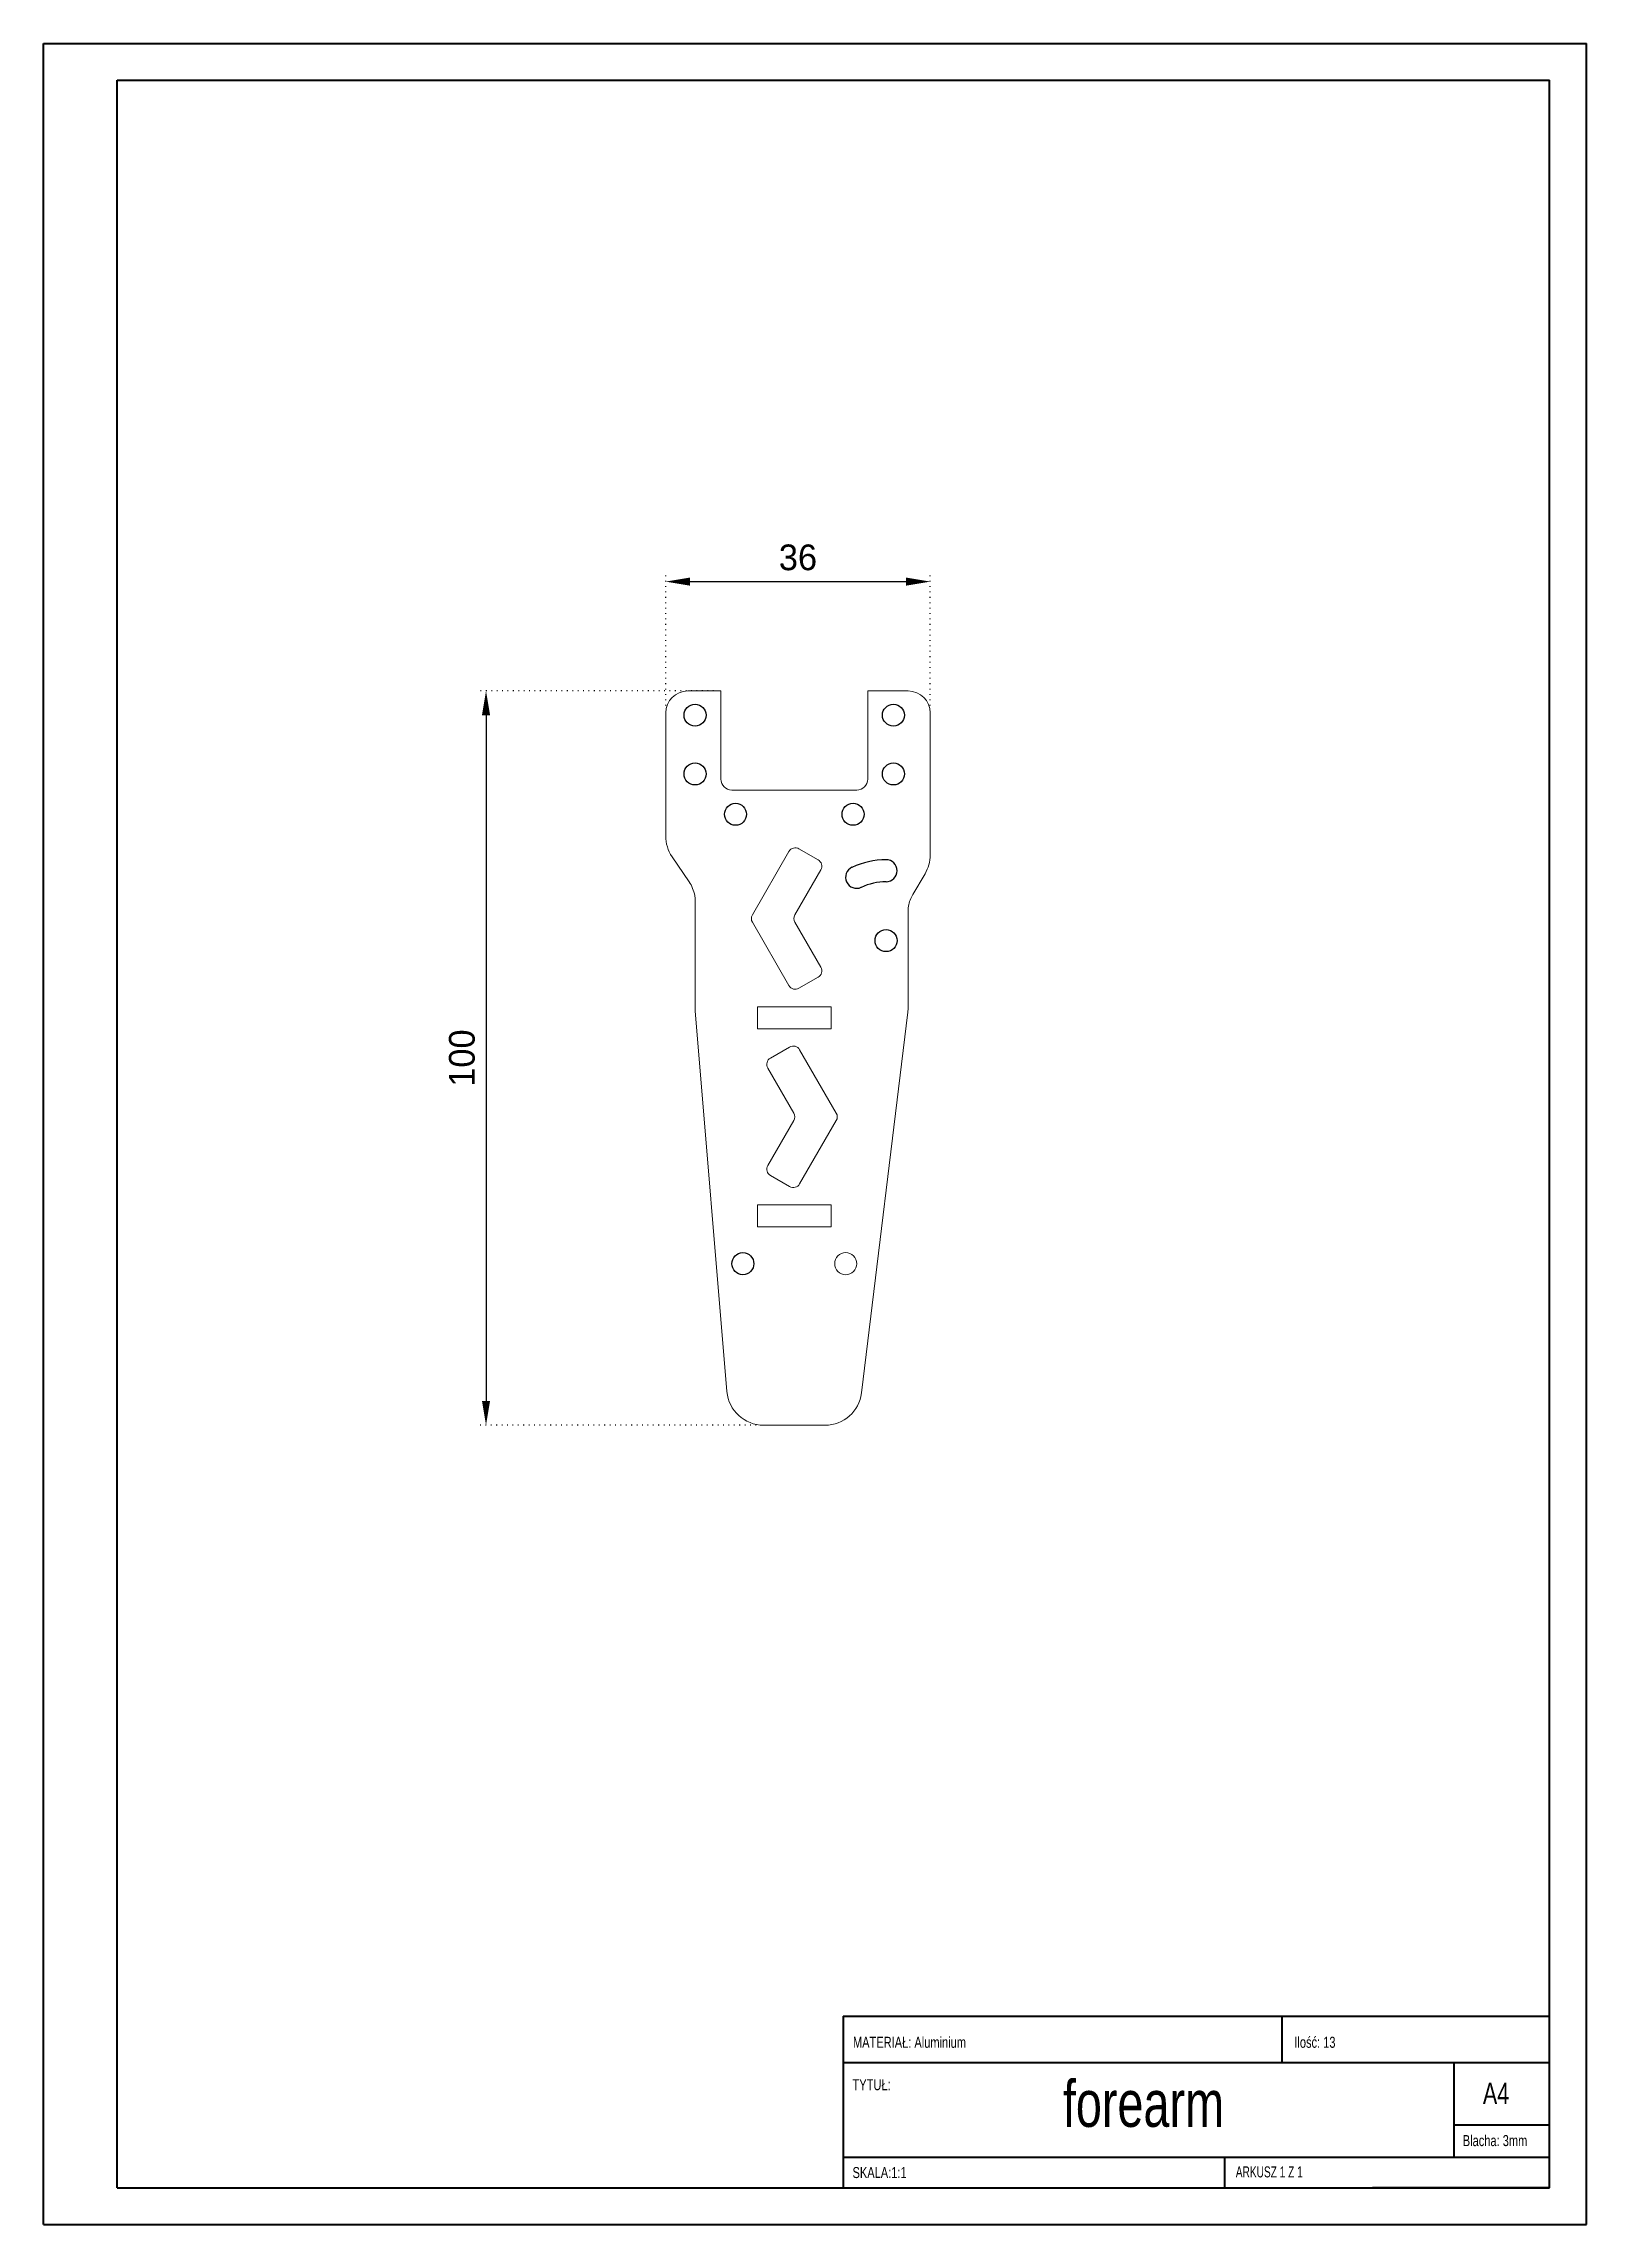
# Model space of a CAD drawing. Header units: millimetres. Extents: x 0 to 210, y 0 to 297.
import ezdxf

# ---------------------------------------------------------------- set-up
doc = ezdxf.new("R2010")
doc.units = ezdxf.units.MM
doc.header["$PDSIZE"] = -1
doc.linetypes.add('DOT2', pattern=[0.635, 0, -0.635])
doc.styles.add('SLDTEXTSTYLE0', font='TXT', dxfattribs={"width": 0.75})
doc.styles.add('SLDTEXTSTYLE1', font='TXT', dxfattribs={"width": 0.6875})
doc.dimstyles.new('ISO-25 (dot)', dxfattribs={"dimtxt": 3.5, "dimasz": 3.302, "dimexe": 1, "dimexo": 1, "dimgap": 1.524, "dimtad": 1, "dimdec": 1, "dimtxsty": 'Standard', "dimcen": 2.5, "dimazin": 0, "dimtfac": 1, "dimtdec": 1, "dimtmove": 0, "dimatfit": 3, "dimfxl": 1, "dimtzin": 0, "dimarcsym": 0})

# ---------------------------------------------------------------- blocks, each defined once
blk = doc.blocks.new('*D1')
at = {"color": 0, "linetype": 'DOT2', "lineweight": -2, "transparency": 16777216}
for p, q in [((91.18, 208.84), (59.22, 208.84)), ((97, 108.84), (59.22, 108.84))]:
    blk.add_line(p, q, dxfattribs=at)
at = {"color": 0, "lineweight": -2, "transparency": 16777216}
blk.add_line((60.22, 205.54), (60.22, 112.15), dxfattribs=at)
at = {"color": 0, "transparency": 16777216}
for points in [[(59.67, 205.54), (60.77, 205.54), (60.22, 208.84)], [(59.67, 112.15), (60.77, 112.15), (60.22, 108.84)]]:
    blk.add_solid(points, dxfattribs=at)
at = {"layer": 'Defpoints', "color": 0, "transparency": 16777216}
for p in [(92.18, 208.84), (60.22, 108.84), (98, 108.84)]:
    blk.add_point(p, dxfattribs=at)
at = {"color": 0, "transparency": 16777216, "insert": (56.95, 158.84), "char_height": 3.5, "attachment_point": 5, "rotation": 90}
blk.add_mtext('100', dxfattribs=at)
blk = doc.blocks.new('*D2')
at = {"color": 0, "linetype": 'DOT2', "lineweight": -2, "transparency": 16777216}
for p, q in [((84.68, 206.84), (84.68, 224.73)), ((120.68, 206.84), (120.68, 224.73))]:
    blk.add_line(p, q, dxfattribs=at)
at = {"color": 0, "lineweight": -2, "transparency": 16777216}
blk.add_line((87.98, 223.73), (117.38, 223.73), dxfattribs=at)
at = {"color": 0, "transparency": 16777216}
for points in [[(87.98, 224.28), (87.98, 223.18), (84.68, 223.73)], [(117.38, 224.28), (117.38, 223.18), (120.68, 223.73)]]:
    blk.add_solid(points, dxfattribs=at)
at = {"layer": 'Defpoints', "color": 0, "transparency": 16777216}
for p in [(120.68, 223.73), (84.68, 205.84), (120.68, 205.84)]:
    blk.add_point(p, dxfattribs=at)
at = {"color": 0, "transparency": 16777216, "insert": (102.68, 227.01), "char_height": 3.5, "attachment_point": 5}
blk.add_mtext('36', dxfattribs=at)

msp = doc.modelspace()

# ---------------------------------------------------------------- linework, layer by layer
at = {"color": 7, "linetype": 'Continuous', "lineweight": 40}
for p, q in [((0, 0), (0, 297)), ((0, 297), (210, 297)), ((210, 0), (210, 297)), ((10, 292), (205, 292)), ((10, 5), (10, 292)), ((205, 5), (205, 292)), ((108.83, 28.38), (205, 28.38)), ((108.83, 28.38), (108.83, 5)), ((168.6, 22.09), (168.6, 28.38)), ((205, 22), (108.83, 22)), ((192, 9.25), (192, 22)), ((205, 13.5), (192, 13.5)), ((108.83, 9.16), (205, 9.16)), ((160.8, 5), (160.8, 9.16)), ((10, 5), (205, 5)), ((205, 5), (180.91, 5)), ((0, 0), (210, 0))]:
    msp.add_line(p, q, dxfattribs=at)
at = {"color": 7, "linetype": 'Continuous', "lineweight": 15}
for p, q in [((87.68, 208.84), (92.18, 208.84)), ((92.18, 208.84), (92.18, 196.84)), ((112.18, 196.84), (112.18, 208.84)), ((112.18, 208.84), (117.68, 208.84)), ((84.68, 189.07), (84.68, 205.84)), ((120.68, 205.84), (120.68, 186.49)), ((93.68, 195.34), (110.68, 195.34)), ((105.42, 185.84), (102.82, 187.34)), ((87.86, 182.85), (85.54, 186.26)), ((101.45, 186.98), (96.47, 178.34)), ((102.24, 178.34), (105.78, 184.48)), ((119.99, 183.95), (118.33, 181.13)), ((88.68, 165.69), (88.68, 180.48)), ((117.68, 179.09), (117.68, 165.72)), ((96.47, 177.34), (101.45, 168.71)), ((105.78, 171.21), (102.24, 177.34)), ((102.82, 168.34), (105.42, 169.84)), ((93.02, 113.43), (88.7, 165.27)), ((107.18, 165.84), (97.18, 165.84)), ((97.18, 165.84), (97.18, 162.84)), ((107.18, 162.84), (107.18, 165.84)), ((117.64, 165.11), (111.32, 113.24)), ((97.18, 162.84), (107.18, 162.84)), ((98.58, 157.48), (102.12, 151.34)), ((101.54, 160.34), (98.94, 158.84)), ((107.89, 151.34), (102.91, 159.98)), ((102.12, 150.34), (98.58, 144.21)), ((102.91, 141.71), (107.89, 150.34)), ((98.94, 142.84), (101.54, 141.34)), ((107.18, 138.84), (97.18, 138.84)), ((97.18, 138.84), (97.18, 135.84)), ((107.18, 135.84), (107.18, 138.84)), ((97.18, 135.84), (107.18, 135.84)), ((106.36, 108.84), (98, 108.84))]:
    msp.add_line(p, q, dxfattribs=at)
for centre in [(88.68, 205.54), (115.68, 205.54), (88.68, 197.54), (115.68, 197.54), (94.18, 192.04), (110.18, 192.04), (114.68, 174.84), (95.18, 130.84)]:
    msp.add_circle(centre, 1.5)
msp.add_circle((109.18, 130.84), 1.5, dxfattribs=at)
for centre, radius, start, end in [((87.68, 205.84), 3, 90, 180), ((117.68, 205.84), 3, 0, 90), ((93.68, 196.84), 1.5, 180, 270), ((110.68, 196.84), 1.5, 270, 0), ((89.68, 189.07), 5, 180, 214.1761), ((102.32, 186.48), 1, 60, 150), ((104.92, 184.98), 1, 330, 60), ((115.68, 186.49), 5, 329.4898, 0), ((83.72, 180.04), 5, 10.8141, 34.1761), ((97.34, 177.84), 1, 150, 210), ((103.11, 177.84), 1, 150, 210), ((122.63, 178.59), 5, 149.4898, 169.1875), ((104.92, 170.71), 1, 300, 30), ((102.32, 169.21), 1, 210, 300), ((93.68, 165.69), 5, 180, 184.7665), ((112.68, 165.72), 5, 353.0505, 0), ((102.04, 159.48), 1, 30, 120), ((99.44, 157.98), 1, 120, 210), ((101.25, 150.84), 1, 330, 30), ((107.03, 150.84), 1, 330, 30), ((99.44, 143.71), 1, 150, 240), ((102.04, 142.21), 1, 240, 330), ((98, 113.84), 5, 184.7665, 270), ((106.36, 113.84), 5, 270, 353.0505)]:
    msp.add_arc(centre, radius, start, end, dxfattribs=at)
for centre, radius, start, end in [((110.67, 183.46), 1.5, 114.9832, 294.9832), ((114.68, 174.84), 11, 90, 114.9832), ((114.68, 184.35), 1.5, 270, 90), ((114.68, 174.84), 8, 90, 114.9832)]:
    msp.add_arc(centre, radius, start, end)
for points in [[(88.68, 180.48), (88.68, 180.65), (88.67, 180.81), (88.63, 180.98)], [(117.72, 179.53), (117.7, 179.38), (117.68, 179.24), (117.68, 179.09)]]:
    msp.add_open_spline(points, degree=3, dxfattribs=at)

# ---------------------------------------------------------------- texts
at = {"color": 7, "linetype": 'Continuous', "lineweight": 0}
for s, insert, char_height, attachment_point, style in [('MATERIAŁ: Aluminium', (110.17, 25.55), 1.5, 1, 'SLDTEXTSTYLE0'), ('Ilość: 13', (170.25, 25.55), 1.5, 1, 'SLDTEXTSTYLE0'), ('TYTUŁ:', (110.11, 19.77), 1.5, 1, 'SLDTEXTSTYLE0'), ('forearm', (149.71, 19.63), 6.35, 2, 'SLDTEXTSTYLE0'), ('A4', (195.92, 19.3), 2.91, 1, 'SLDTEXTSTYLE0'), ('Blacha: 3mm', (193.18, 12.16), 1.5, 1, 'SLDTEXTSTYLE0'), ('SKALA:1:1', (110.11, 7.81), 1.5, 1, 'SLDTEXTSTYLE0'), ('ARKUSZ 1 Z 1', (162.28, 7.9), 1.5, 1, 'SLDTEXTSTYLE1')]:
    msp.add_mtext(s, dxfattribs=dict(at, insert=insert, char_height=char_height, attachment_point=attachment_point, style=style))

# ---------------------------------------------------------------- dimensions: what is measured, and where the dimension line sits
dim = msp.add_linear_dim(base=(120.68, 223.73), p1=(84.68, 205.84), p2=(120.68, 205.84), dimstyle='ISO-25 (dot)')
dim.commit()
dim.dimension.update_dxf_attribs({"geometry": '*D2', "text_midpoint": (102.68, 227.01)})
dim = msp.add_linear_dim(base=(60.22, 108.84), p1=(92.18, 208.84), p2=(98, 108.84), angle=90, dimstyle='ISO-25 (dot)')
dim.commit()
dim.dimension.update_dxf_attribs({"geometry": '*D1', "text_midpoint": (56.95, 158.84)})

doc.saveas('drawing.dxf')
